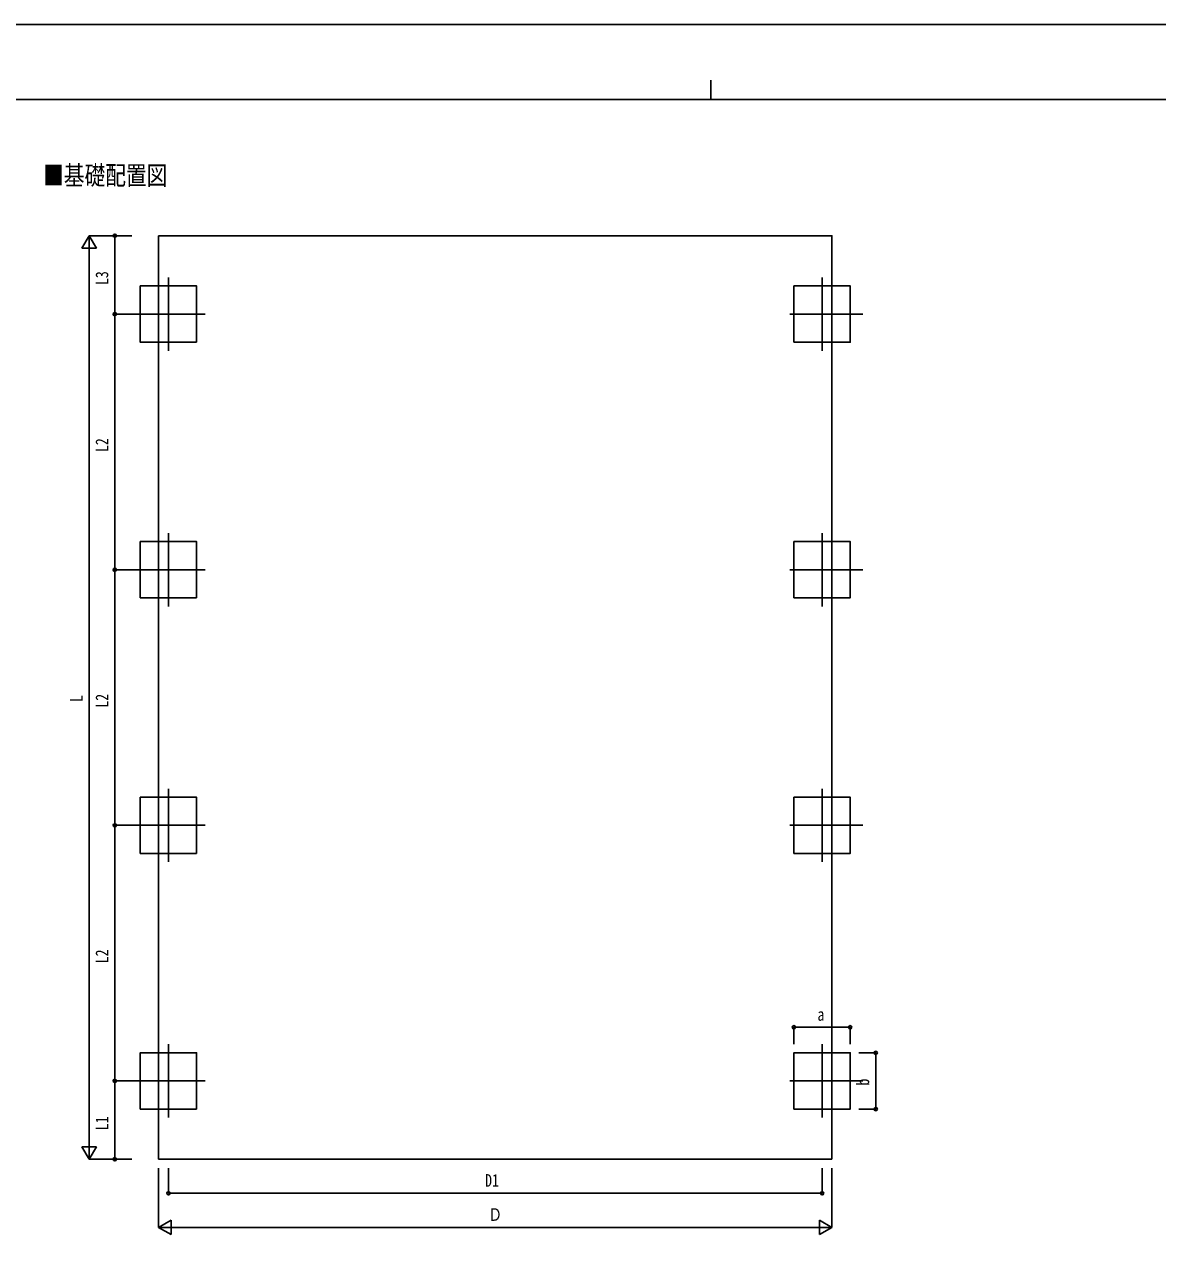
# Model space of a CAD drawing. Units: millimetres, scale not verified. Extents: x -18922 to 18922, y -13365 to 13365.
# Drawn here: x -8077 to 5219, y -1102 to 13365 of the extents above; entities that cross this region are included whole.
import ezdxf
from ezdxf.enums import TextEntityAlignment as Align

# ---------------------------------------------------------------- set-up
doc = ezdxf.new("R2010")
doc.units = ezdxf.units.MM
doc.header["$LTSCALE"] = 70
for name, color, linetype in [('0-2_USER1', 3, 'Continuous'), ('0-4_YKK_12', 2, 'Continuous'), ('0-6_YKK_A1', 4, 'Continuous'), ('0-7_YKK_D', 6, 'Continuous'), ('0-8_YKK_ZWAK', 7, 'Continuous')]:
    doc.layers.add(name, color=color, linetype=linetype)
doc.styles.add('ＭＳ ゴシック', font='')
doc.styles.get('ＭＳ ゴシック').set_extended_font_data('MS Gothic')

msp = doc.modelspace()

# ---------------------------------------------------------------- linework, layer by layer
at = {"layer": '0-4_YKK_12'}
for p, q in [((-6389.81, 10398.11), (-6389.81, 9538.11)), ((1283.19, 10398.11), (1283.19, 9538.11)), ((-5959.81, 9968.11), (-6819.81, 9968.11)), ((903.19, 9968.11), (1763.19, 9968.11)), ((-6389.81, 7398.11), (-6389.81, 6538.11)), ((1283.19, 7398.11), (1283.19, 6538.11)), ((-5959.81, 6968.11), (-6819.81, 6968.11)), ((903.19, 6968.11), (1763.19, 6968.11)), ((-6389.81, 4398.11), (-6389.81, 3538.11)), ((1283.19, 4398.11), (1283.19, 3538.11)), ((-5959.81, 3968.11), (-6819.81, 3968.11)), ((903.19, 3968.11), (1763.19, 3968.11)), ((-6389.81, 1398.11), (-6389.81, 538.11)), ((1283.19, 1398.11), (1283.19, 538.11)), ((-5959.81, 968.11), (-6819.81, 968.11)), ((903.19, 968.11), (1763.19, 968.11))]:
    msp.add_line(p, q, dxfattribs=at)
at = {"layer": '0-6_YKK_A1'}
for p, q in [((-6505.31, 10888.51), (-6505.31, 49.59)), ((-6505.31, 49.59), (1398.69, 49.59))]:
    msp.add_line(p, q, dxfattribs=at)
msp.add_lwpolyline([(-6505.31, 10888.51), (1398.69, 10888.51), (1398.69, 49.59)], dxfattribs=at)
for points in [[(-6059.81, 9638.11), (-6059.81, 10298.11), (-6719.81, 10298.11), (-6719.81, 9638.11)], [(953.19, 9638.11), (953.19, 10298.11), (1613.19, 10298.11), (1613.19, 9638.11)], [(-6059.81, 6638.11), (-6059.81, 7298.11), (-6719.81, 7298.11), (-6719.81, 6638.11)], [(953.19, 6638.11), (953.19, 7298.11), (1613.19, 7298.11), (1613.19, 6638.11)], [(-6059.81, 3638.11), (-6059.81, 4298.11), (-6719.81, 4298.11), (-6719.81, 3638.11)], [(953.19, 3638.11), (953.19, 4298.11), (1613.19, 4298.11), (1613.19, 3638.11)], [(-6059.81, 638.11), (-6059.81, 1298.11), (-6719.81, 1298.11), (-6719.81, 638.11)], [(953.19, 638.11), (953.19, 1298.11), (1613.19, 1298.11), (1613.19, 638.11)]]:
    msp.add_lwpolyline(points, close=True, dxfattribs=at)
at = {"layer": '0-7_YKK_D'}
for p, q in [((-7319.81, 10888.51), (-7404.19, 10742.37)), ((-6819.81, 10888.51), (-7320.81, 10888.51)), ((-7319.81, 10888.51), (-7235.44, 10742.37)), ((-7319.81, 10888.51), (-7319.81, 10596.23)), ((-6819.81, 10888.51), (-7020.81, 10888.51)), ((-7019.81, 10888.51), (-7019.81, 9968.11)), ((-7404.19, 10742.37), (-7235.44, 10742.37)), ((-7319.81, 218.34), (-7319.81, 10719.76)), ((-6819.81, 9968.11), (-7020.81, 9968.11)), ((-6820.81, 9968.11), (-7020.81, 9968.11)), ((-7019.81, 6968.11), (-7019.81, 9968.11)), ((-6820.81, 6968.11), (-7020.81, 6968.11)), ((-6820.81, 6968.11), (-7020.81, 6968.11)), ((-7019.81, 3968.11), (-7019.81, 6968.11)), ((-6820.81, 3968.11), (-7020.81, 3968.11)), ((-6820.81, 3968.11), (-7020.81, 3968.11)), ((-7019.81, 968.11), (-7019.81, 3968.11)), ((953.19, 1398.11), (953.19, 1599.11)), ((953.19, 1598.11), (1613.19, 1598.11)), ((1613.19, 1398.11), (1613.19, 1599.11)), ((1713.19, 1298.11), (1914.19, 1298.11)), ((1913.19, 638.11), (1913.19, 1298.11)), ((-6819.81, 968.11), (-7020.81, 968.11)), ((-6819.81, 968.11), (-7020.81, 968.11)), ((-7019.81, 49.59), (-7019.81, 968.11)), ((1713.19, 638.11), (1914.19, 638.11)), ((-7319.81, 49.59), (-7319.81, 341.87)), ((-7319.81, 49.59), (-7404.19, 195.73)), ((-7235.44, 195.73), (-7404.19, 195.73)), ((-7319.81, 49.59), (-7235.44, 195.73)), ((-6819.81, 49.59), (-7320.81, 49.59)), ((-6819.81, 49.59), (-7020.81, 49.59)), ((-6505.31, -53.88), (-6505.31, -751.41)), ((-6389.81, -53.88), (-6389.81, -351.41)), ((1283.19, -53.88), (1283.19, -351.41)), ((1398.69, -53.88), (1398.69, -751.41)), ((-6389.81, -350.41), (1283.19, -350.41)), ((-6505.31, -750.41), (-6359.17, -666.04)), ((-6359.17, -834.79), (-6359.17, -666.04)), ((1398.69, -750.41), (1252.54, -666.04)), ((1252.54, -666.04), (1252.54, -834.79)), ((-6505.31, -750.41), (-6359.17, -834.79)), ((-6505.31, -750.41), (-6213.03, -750.41)), ((1229.94, -750.41), (-6336.56, -750.41)), ((1398.69, -750.41), (1106.4, -750.41)), ((1398.69, -750.41), (1252.54, -834.79))]:
    msp.add_line(p, q, dxfattribs=at)
for centre in [(-7019.81, 10888.51), (-7019.81, 9968.11), (-7019.81, 9968.11), (-7019.81, 6968.11), (-7019.81, 6968.11), (-7019.81, 3968.11), (-7019.81, 3968.11), (953.19, 1598.11), (1613.19, 1598.11), (1913.19, 1298.11), (-7019.81, 968.11), (-7019.81, 968.11), (1913.19, 638.11), (-7019.81, 49.59), (-6389.81, -350.41), (1283.19, -350.41)]:
    msp.add_circle(centre, 19.12, dxfattribs=at)
at = {"layer": '0-8_YKK_ZWAK'}
for p, q in [((-22.41, 12712.5), (-22.41, 12487.5)), ((17527.59, 12487.5), (-17572.41, 12487.5))]:
    msp.add_line(p, q, dxfattribs=at)
msp.add_lwpolyline([(-18922.5, -13365), (18922.5, -13365), (18922.5, 13365), (-18922.5, 13365)], close=True, dxfattribs=at)

# ---------------------------------------------------------------- texts
at = {"layer": '0-2_USER1', "style": 'ＭＳ ゴシック', "width": 0.8}
msp.add_text('■基礎配置図', height=222.7, dxfattribs=at).set_placement((-7859.95, 11418.07), align=Align.BOTTOM_LEFT)
at = {"layer": '0-7_YKK_D', "style": 'ＭＳ ゴシック', "width": 0.8}
for s, p in [('L3', (-7051.81, 10309.51)), ('L2', (-7051.81, 8349.31)), ('L2', (-7051.81, 5349.31)), ('L', (-7351.81, 5415.05)), ('L2', (-7051.81, 2349.31)), ('b', (1881.19, 914.11)), ('L1', (-7051.81, 390.05))]:
    msp.add_text(s, height=148.5, rotation=90, dxfattribs=at).set_placement(p, align=Align.BOTTOM_LEFT)
for s, p in [('a', (1229.19, 1630.11)), ('D1', (-2672.11, -318.41)), ('Ｄ', (-2634.31, -718.41))]:
    msp.add_text(s, height=148.5, dxfattribs=at).set_placement(p, align=Align.BOTTOM_LEFT)

doc.saveas('drawing.dxf')
